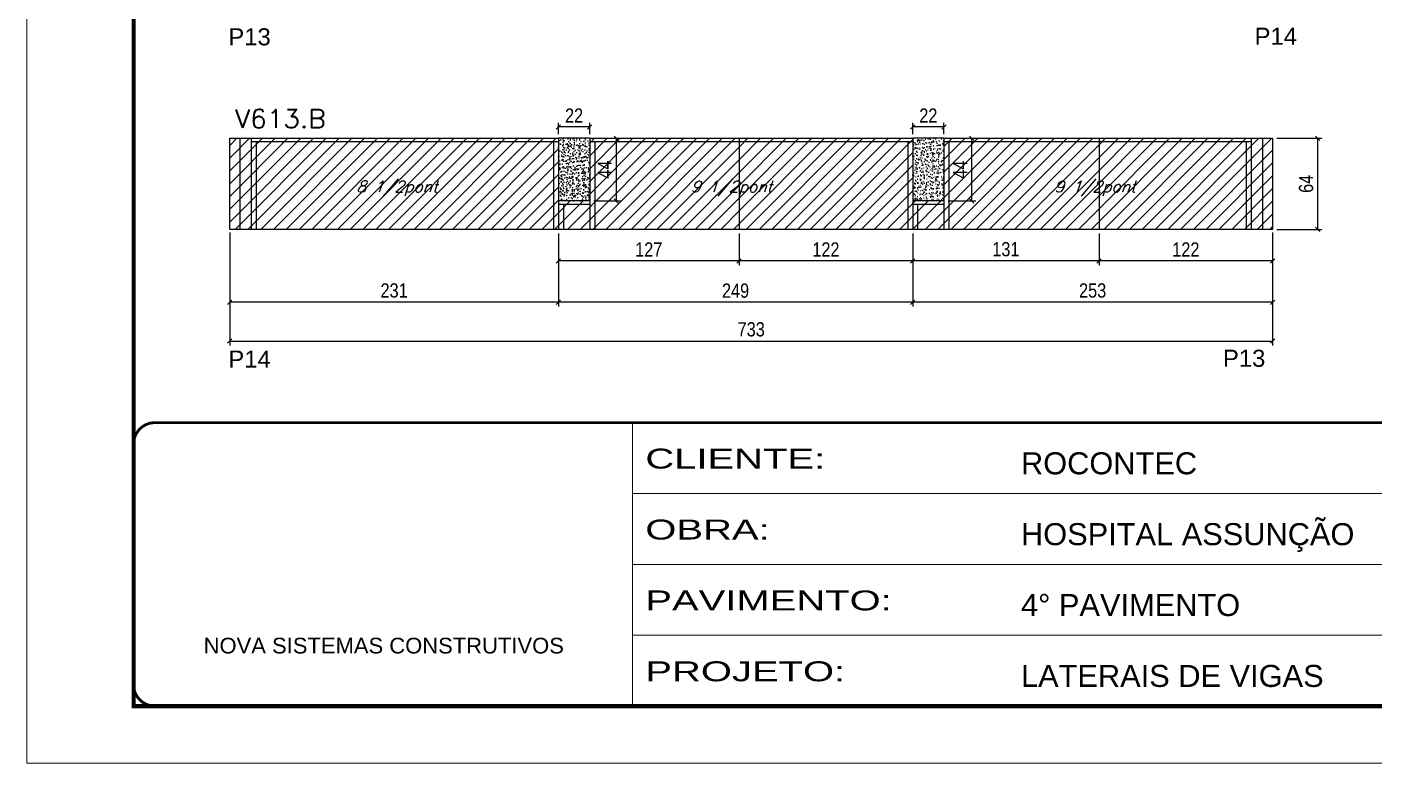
# Model space of a CAD drawing. Extents: x -20960 to -5926, y -2106 to 21915.
# Drawn here: x -10608 to -9662, y 15123 to 15640 of the extents above; entities that cross this region are included whole.
import ezdxf

# ---------------------------------------------------------------- set-up
doc = ezdxf.new("R2010")
doc.units = 0
doc.linetypes.add('CONTINUO', pattern=[0])
doc.linetypes.add('DASHED', pattern=[0.75, 0.5, -0.25])
for name, color, linetype in [('5', 5, 'Continuous'), ('COTA', 241, 'Continuous'), ('Painéis', 200, 'Continuous'), ('Reaproveitamento', 251, 'Continuous'), ('SARR_2.2x7', 40, 'Continuous'), ('SARR_3.5x7', 81, 'Continuous'), ('texto', 7, 'Continuous')]:
    doc.layers.add(name, color=color, linetype=linetype)
for name, color, linetype, lineweight in [('Folhas', 255, 'Continuous', 9), ('SARRAFO DE PRESSAO', 251, 'DASHED', 9), ('Texto Seção', 7, 'Continuous', 15)]:
    doc.layers.add(name, color=color, linetype=linetype, lineweight=lineweight)
doc.styles.add('ARIAL', font='arial.ttf')
doc.styles.add('COTA TECNICA', font='techl___.ttf', dxfattribs={"height": 10})
doc.styles.add('REGUA-120', font='ROMANS.shx', dxfattribs={"height": 15})
doc.styles.add('Romans', font='romans.shx')
doc.styles.get("Standard").update_dxf_attribs({"font": 'arial.ttf'})
doc.styles.add('Tecnologia', font='')
doc.styles.get('Tecnologia').set_extended_font_data('Forgotten Futurist')
doc.dimstyles.new('PAINEL', dxfattribs={"dimtxt": 10, "dimasz": 3, "dimexe": 3, "dimexo": 3, "dimgap": 3, "dimtad": 1, "dimdec": 1, "dimzin": 12, "dimdsep": 46, "dimtxsty": 'COTA TECNICA', "dimblk1": 'OBLIQUE', "dimblk2": 'OBLIQUE', "dimsah": 1, "dimcen": 0.9, "dimclrd": 4, "dimclre": 4, "dimclrt": 240, "dimadec": 1, "dimazin": 3, "dimtfac": 1, "dimtdec": 1, "dimtmove": 0, "dimatfit": 3, "dimfxl": 1, "dimtolj": 1, "dimtzin": 12, "dimarcsym": 0})
pattern_1 = [(50, (-141909.9797, -16722.163), (5.46554007, -0.47817257), [0.5715, -6.2865]), (355, (-141909.98, -16722.163), (-1.05730264, 5.73170536), [0.4572, -5.02921753]), (100.4514447, (-141909.5243, -16722.2027), (4.40823741, 5.25353256), [0.48570026, -5.34270734]), (46.1842, (-141909.98, -16720.639), (8.13237123, -1.26126984), [0.85725, -9.42975]), (96.6355576, (-141909.302, -16720.744), (7.122124, 7.42278374), [0.7285507, -8.01406824]), (351.184151, (-141909.98, -16720.639), (7.122124, 7.42278374), [0.685799, -7.54379196]), (21, (-141909.2177, -16721.02), (4.54843174, -3.06795595), [0.5715, -6.2865]), (326, (-141909.218, -16721.02), (1.85406085, 5.52563898), [0.4572, -5.0292]), (71.451445, (-141908.8387, -16721.2755), (6.40249258, 2.45768307), [0.48570026, -5.34269813]), (37.5, (-141909.9797, -16722.1629), (0.092658098, 2.536651166), [0, -4.96824, 0, -5.1054, 0, -5.04825]), (7.5, (-141909.9797, -16722.163), (2.004589875, 3.005417245), [0, -2.91084, 0, -4.85394, 0, -1.92405]), (327.5, (-141911.679, -16722.1629), (4.067717855, -0.17186232), [0, -1.905, 0, -5.9436, 0, -7.8867]), (317.5, (-141912.441, -16722.163), (4.44387544, 0.76279473), [0, -2.4765, 0, -3.94716, 0, -5.6007])]
pattern_2 = [(45, (-152925.9765, -17164.6856), (-4.49012806, 4.49012806), [])]

# ---------------------------------------------------------------- blocks, each defined once
blk = doc.blocks.new('9999999999')
at = {"color": 30, "linetype": 'CONTINUO'}
for p, q in [((98564.56, 34230.21), (98564.56, 34429.45)), ((98564.56, 34379.64), (99583.98, 34379.64)), ((98564.56, 34329.83), (99487.98, 34329.83)), ((98564.56, 34280.02), (99487.98, 34280.02))]:
    blk.add_line(p, q, dxfattribs=at)
at = {"color": 30, "linetype": 'CONTINUO', "const_width": 2}
blk.add_lwpolyline([(99583.98, 34230.21), (99583.98, 34414.45, 0.414214), (99568.98, 34429.45), (98228.98, 34429.45, 0.414214), (98213.98, 34414.45), (98213.98, 34245.21, 0.414214), (98228.98, 34230.21), (99583.98, 34230.21)], format="xyb", dxfattribs=at)
at = {"layer": 'Folhas'}
blk.add_lwpolyline([(98138.98, 34190.21), (99623.98, 34190.21), (99623.98, 35240.21), (98138.98, 35240.21)], close=True, dxfattribs=at)
at = {"layer": 'Folhas', "color": 30, "const_width": 3}
blk.add_lwpolyline([(98213.98, 34230.21), (99583.98, 34230.21), (99583.98, 35200.21), (98213.98, 35200.21)], close=True, dxfattribs=at)
at = {"color": 7, "linetype": 'Continuous', "ltscale": 5, "style": 'ARIAL'}
for s, height, p in [('ROCONTEC', 15.483, (98837.68, 34393.13)), ('HOSPITAL ASSUNÇÃO', 15.4829, (98837.68, 34343.32)), ('4° PAVIMENTO', 15.4829, (98837.68, 34293.51)), ('NOVA SISTEMAS CONSTRUTIVOS', 11.0592, (98263.19, 34267.21)), ('LATERAIS DE VIGAS', 15.4829, (98837.68, 34243.7))]:
    blk.add_text(s, height=height, dxfattribs=at).set_placement(p)
at = {"layer": 'Folhas', "color": 7, "style": 'Tecnologia', "width": 1.5}
for s, p in [('CLIENTE:', (98573.65, 34397.17)), ('OBRA:', (98573.65, 34347.31)), ('PAVIMENTO:', (98573.65, 34297.5)), ('PROJETO:', (98573.65, 34247.69))]:
    blk.add_text(s, height=14, dxfattribs=at).set_placement(p)
blk = doc.blocks.new('_Oblique')
at = {"color": 0, "linetype": 'ByBlock', "lineweight": -2}
blk.add_line((-0.5, -0.5), (0.5, 0.5), dxfattribs=at)
blk = doc.blocks.new('*D627')
at = {"layer": 'COTA', "color": 4, "linetype": 'ByBlock', "lineweight": -2, "transparency": 16777216}
for p, q in [((-9985.93, 15494.58), (-9985.93, 15443.36)), ((-9732.93, 15494.58), (-9732.93, 15443.36)), ((-9732.93, 15446.36), (-9985.93, 15446.36))]:
    blk.add_line(p, q, dxfattribs=at)
at = {"layer": 'Defpoints', "color": 0, "linetype": 'ByBlock', "transparency": 16777216}
for p in [(-9985.93, 15497.58), (-9732.93, 15497.58), (-9985.93, 15446.36)]:
    blk.add_point(p, dxfattribs=at)
at = {"layer": 'COTA', "color": 4, "linetype": 'ByBlock', "lineweight": -2, "transparency": 16777216, "xscale": 3, "yscale": 3, "zscale": 3, "rotation": 180}
blk.add_blockref('_Oblique', (-9985.93, 15446.36), dxfattribs=at)
at = {"layer": 'COTA', "color": 4, "linetype": 'ByBlock', "lineweight": -2, "transparency": 16777216, "xscale": 3, "yscale": 3, "zscale": 3}
blk.add_blockref('_Oblique', (-9732.93, 15446.36), dxfattribs=at)
at = {"layer": 'COTA', "color": 240, "linetype": 'ByBlock', "transparency": 16777216, "insert": (-9859.43, 15454.58), "char_height": 10, "attachment_point": 5, "style": 'COTA TECNICA'}
blk.add_mtext('\\A1;253', dxfattribs=at)
blk = doc.blocks.new('*D628')
at = {"layer": 'COTA', "color": 4, "linetype": 'ByBlock', "lineweight": -2, "transparency": 16777216}
for p, q in [((-10234.93, 15494.58), (-10234.93, 15443.36)), ((-9985.93, 15494.58), (-9985.93, 15443.36)), ((-9985.93, 15446.36), (-10234.93, 15446.36))]:
    blk.add_line(p, q, dxfattribs=at)
at = {"layer": 'Defpoints', "color": 0, "linetype": 'ByBlock', "transparency": 16777216}
for p in [(-10234.93, 15497.58), (-9985.93, 15497.58), (-10234.93, 15446.36)]:
    blk.add_point(p, dxfattribs=at)
at = {"layer": 'COTA', "color": 4, "linetype": 'ByBlock', "lineweight": -2, "transparency": 16777216, "xscale": 3, "yscale": 3, "zscale": 3, "rotation": 180}
blk.add_blockref('_Oblique', (-10234.93, 15446.36), dxfattribs=at)
at = {"layer": 'COTA', "color": 4, "linetype": 'ByBlock', "lineweight": -2, "transparency": 16777216, "xscale": 3, "yscale": 3, "zscale": 3}
blk.add_blockref('_Oblique', (-9985.93, 15446.36), dxfattribs=at)
at = {"layer": 'COTA', "color": 240, "linetype": 'ByBlock', "transparency": 16777216, "insert": (-10110.43, 15454.46), "char_height": 10, "attachment_point": 5, "style": 'COTA TECNICA'}
blk.add_mtext('\\A1;249', dxfattribs=at)
blk = doc.blocks.new('*D629')
at = {"layer": 'COTA', "color": 4, "linetype": 'ByBlock', "lineweight": -2, "transparency": 16777216}
for p, q in [((-10465.93, 15494.58), (-10465.93, 15443.36)), ((-10234.93, 15494.58), (-10234.93, 15443.36)), ((-10234.93, 15446.36), (-10465.93, 15446.36))]:
    blk.add_line(p, q, dxfattribs=at)
at = {"layer": 'Defpoints', "color": 0, "linetype": 'ByBlock', "transparency": 16777216}
for p in [(-10465.93, 15497.58), (-10234.93, 15497.58), (-10465.93, 15446.36)]:
    blk.add_point(p, dxfattribs=at)
at = {"layer": 'COTA', "color": 4, "linetype": 'ByBlock', "lineweight": -2, "transparency": 16777216, "xscale": 3, "yscale": 3, "zscale": 3, "rotation": 180}
blk.add_blockref('_Oblique', (-10465.93, 15446.36), dxfattribs=at)
at = {"layer": 'COTA', "color": 4, "linetype": 'ByBlock', "lineweight": -2, "transparency": 16777216, "xscale": 3, "yscale": 3, "zscale": 3}
blk.add_blockref('_Oblique', (-10234.93, 15446.36), dxfattribs=at)
at = {"layer": 'COTA', "color": 240, "linetype": 'ByBlock', "transparency": 16777216, "insert": (-10350.43, 15454.58), "char_height": 10, "attachment_point": 5, "style": 'COTA TECNICA'}
blk.add_mtext('\\A1;231', dxfattribs=at)
blk = doc.blocks.new('*D630')
at = {"layer": 'COTA', "color": 4, "linetype": 'ByBlock', "lineweight": -2, "transparency": 16777216}
for p, q in [((-9854.93, 15494.58), (-9854.93, 15472.39)), ((-9732.93, 15494.58), (-9732.93, 15472.39)), ((-9732.93, 15475.39), (-9854.93, 15475.39))]:
    blk.add_line(p, q, dxfattribs=at)
at = {"layer": 'Defpoints', "color": 0, "linetype": 'ByBlock', "transparency": 16777216}
for p in [(-9854.93, 15497.58), (-9732.93, 15497.58), (-9854.93, 15475.39)]:
    blk.add_point(p, dxfattribs=at)
at = {"layer": 'COTA', "color": 4, "linetype": 'ByBlock', "lineweight": -2, "transparency": 16777216, "xscale": 3, "yscale": 3, "zscale": 3, "rotation": 180}
blk.add_blockref('_Oblique', (-9854.93, 15475.39), dxfattribs=at)
at = {"layer": 'COTA', "color": 4, "linetype": 'ByBlock', "lineweight": -2, "transparency": 16777216, "xscale": 3, "yscale": 3, "zscale": 3}
blk.add_blockref('_Oblique', (-9732.93, 15475.39), dxfattribs=at)
at = {"layer": 'COTA', "color": 240, "linetype": 'ByBlock', "transparency": 16777216, "insert": (-9793.93, 15483.45), "char_height": 10, "attachment_point": 5, "style": 'COTA TECNICA'}
blk.add_mtext('\\A1;122', dxfattribs=at)
blk = doc.blocks.new('*D631')
at = {"layer": 'COTA', "color": 4, "linetype": 'ByBlock', "lineweight": -2, "transparency": 16777216}
for p, q in [((-9985.93, 15494.58), (-9985.93, 15472.39)), ((-9854.93, 15494.58), (-9854.93, 15472.39)), ((-9854.93, 15475.39), (-9985.93, 15475.39))]:
    blk.add_line(p, q, dxfattribs=at)
at = {"layer": 'Defpoints', "color": 0, "linetype": 'ByBlock', "transparency": 16777216}
for p in [(-9985.93, 15497.58), (-9854.93, 15497.58), (-9985.93, 15475.39)]:
    blk.add_point(p, dxfattribs=at)
at = {"layer": 'COTA', "color": 4, "linetype": 'ByBlock', "lineweight": -2, "transparency": 16777216, "xscale": 3, "yscale": 3, "zscale": 3, "rotation": 180}
blk.add_blockref('_Oblique', (-9985.93, 15475.39), dxfattribs=at)
at = {"layer": 'COTA', "color": 4, "linetype": 'ByBlock', "lineweight": -2, "transparency": 16777216, "xscale": 3, "yscale": 3, "zscale": 3}
blk.add_blockref('_Oblique', (-9854.93, 15475.39), dxfattribs=at)
at = {"layer": 'COTA', "color": 240, "linetype": 'ByBlock', "transparency": 16777216, "insert": (-9920.43, 15483.61), "char_height": 10, "attachment_point": 5, "style": 'COTA TECNICA'}
blk.add_mtext('\\A1;131', dxfattribs=at)
blk = doc.blocks.new('*D632')
at = {"layer": 'COTA', "color": 4, "linetype": 'ByBlock', "lineweight": -2, "transparency": 16777216}
for p, q in [((-10107.93, 15494.58), (-10107.93, 15472.39)), ((-9985.93, 15494.58), (-9985.93, 15472.39)), ((-9985.93, 15475.39), (-10107.93, 15475.39))]:
    blk.add_line(p, q, dxfattribs=at)
at = {"layer": 'Defpoints', "color": 0, "linetype": 'ByBlock', "transparency": 16777216}
for p in [(-10107.93, 15497.58), (-9985.93, 15497.58), (-10107.93, 15475.39)]:
    blk.add_point(p, dxfattribs=at)
at = {"layer": 'COTA', "color": 4, "linetype": 'ByBlock', "lineweight": -2, "transparency": 16777216, "xscale": 3, "yscale": 3, "zscale": 3, "rotation": 180}
blk.add_blockref('_Oblique', (-10107.93, 15475.39), dxfattribs=at)
at = {"layer": 'COTA', "color": 4, "linetype": 'ByBlock', "lineweight": -2, "transparency": 16777216, "xscale": 3, "yscale": 3, "zscale": 3}
blk.add_blockref('_Oblique', (-9985.93, 15475.39), dxfattribs=at)
at = {"layer": 'COTA', "color": 240, "linetype": 'ByBlock', "transparency": 16777216, "insert": (-10046.93, 15483.45), "char_height": 10, "attachment_point": 5, "style": 'COTA TECNICA'}
blk.add_mtext('\\A1;122', dxfattribs=at)
blk = doc.blocks.new('*D633')
at = {"layer": 'COTA', "color": 4, "linetype": 'ByBlock', "lineweight": -2, "transparency": 16777216}
for p, q in [((-10234.93, 15494.58), (-10234.93, 15472.39)), ((-10107.93, 15494.58), (-10107.93, 15472.39)), ((-10107.93, 15475.39), (-10234.93, 15475.39))]:
    blk.add_line(p, q, dxfattribs=at)
at = {"layer": 'Defpoints', "color": 0, "linetype": 'ByBlock', "transparency": 16777216}
for p in [(-10234.93, 15497.58), (-10107.93, 15497.58), (-10234.93, 15475.39)]:
    blk.add_point(p, dxfattribs=at)
at = {"layer": 'COTA', "color": 4, "linetype": 'ByBlock', "lineweight": -2, "transparency": 16777216, "xscale": 3, "yscale": 3, "zscale": 3, "rotation": 180}
blk.add_blockref('_Oblique', (-10234.93, 15475.39), dxfattribs=at)
at = {"layer": 'COTA', "color": 4, "linetype": 'ByBlock', "lineweight": -2, "transparency": 16777216, "xscale": 3, "yscale": 3, "zscale": 3}
blk.add_blockref('_Oblique', (-10107.93, 15475.39), dxfattribs=at)
at = {"layer": 'COTA', "color": 240, "linetype": 'ByBlock', "transparency": 16777216, "insert": (-10171.43, 15483.46), "char_height": 10, "attachment_point": 5, "style": 'COTA TECNICA'}
blk.add_mtext('\\A1;127', dxfattribs=at)
blk = doc.blocks.new('*D634')
at = {"layer": 'COTA', "color": 4, "linetype": 'ByBlock', "lineweight": -2, "transparency": 16777216}
for p, q in [((-10209.93, 15561.58), (-10191.34, 15561.58)), ((-10194.34, 15561.58), (-10194.34, 15517.58)), ((-10209.93, 15517.58), (-10191.34, 15517.58))]:
    blk.add_line(p, q, dxfattribs=at)
at = {"layer": 'Defpoints', "color": 0, "linetype": 'ByBlock', "transparency": 16777216}
for p in [(-10212.93, 15561.58), (-10212.93, 15517.58), (-10194.34, 15517.58)]:
    blk.add_point(p, dxfattribs=at)
at = {"layer": 'COTA', "color": 4, "linetype": 'ByBlock', "lineweight": -2, "transparency": 16777216, "xscale": 3, "yscale": 3, "zscale": 3}
for p, rotation in [((-10194.34, 15561.58), 90), ((-10194.34, 15517.58), 270)]:
    blk.add_blockref('_Oblique', p, dxfattribs=dict(at, rotation=rotation))
at = {"layer": 'COTA', "color": 240, "linetype": 'ByBlock', "transparency": 16777216, "insert": (-10202.41, 15539.58), "char_height": 10, "attachment_point": 5, "rotation": 90, "style": 'COTA TECNICA'}
blk.add_mtext('\\A1;44', dxfattribs=at)
blk = doc.blocks.new('*D635')
at = {"layer": 'COTA', "color": 4, "linetype": 'ByBlock', "lineweight": -2, "transparency": 16777216}
for p, q in [((-9960.93, 15561.58), (-9941.5, 15561.58)), ((-9944.5, 15561.58), (-9944.5, 15517.58)), ((-9960.93, 15517.58), (-9941.5, 15517.58))]:
    blk.add_line(p, q, dxfattribs=at)
at = {"layer": 'Defpoints', "color": 0, "linetype": 'ByBlock', "transparency": 16777216}
for p in [(-9963.93, 15561.58), (-9963.93, 15517.58), (-9944.5, 15517.58)]:
    blk.add_point(p, dxfattribs=at)
at = {"layer": 'COTA', "color": 4, "linetype": 'ByBlock', "lineweight": -2, "transparency": 16777216, "xscale": 3, "yscale": 3, "zscale": 3}
for p, rotation in [((-9944.5, 15561.58), 90), ((-9944.5, 15517.58), 270)]:
    blk.add_blockref('_Oblique', p, dxfattribs=dict(at, rotation=rotation))
at = {"layer": 'COTA', "color": 240, "linetype": 'ByBlock', "transparency": 16777216, "insert": (-9952.57, 15539.58), "char_height": 10, "attachment_point": 5, "rotation": 90, "style": 'COTA TECNICA'}
blk.add_mtext('\\A1;44', dxfattribs=at)
blk = doc.blocks.new('*D636')
at = {"layer": 'COTA', "color": 4, "linetype": 'ByBlock', "lineweight": -2, "transparency": 16777216}
for p, q in [((-9729.93, 15561.58), (-9698.29, 15561.58)), ((-9701.29, 15561.58), (-9701.29, 15497.58)), ((-9729.93, 15497.58), (-9698.29, 15497.58))]:
    blk.add_line(p, q, dxfattribs=at)
at = {"layer": 'Defpoints', "color": 0, "linetype": 'ByBlock', "transparency": 16777216}
for p in [(-9732.93, 15561.58), (-9732.93, 15497.58), (-9701.29, 15497.58)]:
    blk.add_point(p, dxfattribs=at)
at = {"layer": 'COTA', "color": 4, "linetype": 'ByBlock', "lineweight": -2, "transparency": 16777216, "xscale": 3, "yscale": 3, "zscale": 3}
for p, rotation in [((-9701.29, 15561.58), 90), ((-9701.29, 15497.58), 270)]:
    blk.add_blockref('_Oblique', p, dxfattribs=dict(at, rotation=rotation))
at = {"layer": 'COTA', "color": 240, "linetype": 'ByBlock', "transparency": 16777216, "insert": (-9709.39, 15529.58), "char_height": 10, "attachment_point": 5, "rotation": 90, "style": 'COTA TECNICA'}
blk.add_mtext('\\A1;64', dxfattribs=at)
blk = doc.blocks.new('*D739')
at = {"layer": 'COTA', "color": 4, "lineweight": -2, "transparency": 16777216}
for p, q in [((-10234.93, 15564.58), (-10234.93, 15572.56)), ((-10212.93, 15569.56), (-10234.93, 15569.56)), ((-10212.93, 15564.58), (-10212.93, 15572.56))]:
    blk.add_line(p, q, dxfattribs=at)
at = {"layer": 'Defpoints', "color": 0, "transparency": 16777216}
for p in [(-10234.93, 15569.56), (-10234.93, 15561.58), (-10212.93, 15561.58)]:
    blk.add_point(p, dxfattribs=at)
at = {"layer": 'COTA', "color": 4, "lineweight": -2, "transparency": 16777216, "xscale": 3, "yscale": 3, "zscale": 3, "rotation": 180}
blk.add_blockref('_Oblique', (-10234.93, 15569.56), dxfattribs=at)
at = {"layer": 'COTA', "color": 4, "lineweight": -2, "transparency": 16777216, "xscale": 3, "yscale": 3, "zscale": 3}
blk.add_blockref('_Oblique', (-10212.93, 15569.56), dxfattribs=at)
at = {"layer": 'COTA', "color": 240, "transparency": 16777216, "insert": (-10223.93, 15577.56), "char_height": 10, "attachment_point": 5, "style": 'COTA TECNICA'}
blk.add_mtext('\\A1;22', dxfattribs=at)
blk = doc.blocks.new('*D740')
at = {"layer": 'COTA', "color": 4, "lineweight": -2, "transparency": 16777216}
for p, q in [((-9985.93, 15564.58), (-9985.93, 15572.56)), ((-9963.93, 15569.56), (-9985.93, 15569.56)), ((-9963.93, 15564.58), (-9963.93, 15572.56))]:
    blk.add_line(p, q, dxfattribs=at)
at = {"layer": 'Defpoints', "color": 0, "transparency": 16777216}
for p in [(-9985.93, 15569.56), (-9985.93, 15561.58), (-9963.93, 15561.58)]:
    blk.add_point(p, dxfattribs=at)
at = {"layer": 'COTA', "color": 4, "lineweight": -2, "transparency": 16777216, "xscale": 3, "yscale": 3, "zscale": 3, "rotation": 180}
blk.add_blockref('_Oblique', (-9985.93, 15569.56), dxfattribs=at)
at = {"layer": 'COTA', "color": 4, "lineweight": -2, "transparency": 16777216, "xscale": 3, "yscale": 3, "zscale": 3}
blk.add_blockref('_Oblique', (-9963.93, 15569.56), dxfattribs=at)
at = {"layer": 'COTA', "color": 240, "transparency": 16777216, "insert": (-9974.93, 15577.56), "char_height": 10, "attachment_point": 5, "style": 'COTA TECNICA'}
blk.add_mtext('\\A1;22', dxfattribs=at)
blk = doc.blocks.new('*D742')
at = {"layer": 'COTA', "color": 4, "lineweight": -2, "ltscale": 25, "transparency": 16777216}
for p, q in [((-10465.93, 15495.44), (-10465.93, 15416.07)), ((-9732.93, 15495.44), (-9732.93, 15416.07)), ((-10465.93, 15419.07), (-9732.93, 15419.07))]:
    blk.add_line(p, q, dxfattribs=at)
at = {"layer": 'Defpoints', "color": 0, "ltscale": 25, "transparency": 16777216}
for p in [(-10465.93, 15498.44), (-9732.93, 15498.44), (-9732.93, 15419.07)]:
    blk.add_point(p, dxfattribs=at)
at = {"layer": 'COTA', "color": 4, "lineweight": -2, "ltscale": 25, "transparency": 16777216, "xscale": 3, "yscale": 3, "zscale": 3, "rotation": 180}
blk.add_blockref('_Oblique', (-10465.93, 15419.07), dxfattribs=at)
at = {"layer": 'COTA', "color": 4, "lineweight": -2, "ltscale": 25, "transparency": 16777216, "xscale": 3, "yscale": 3, "zscale": 3}
blk.add_blockref('_Oblique', (-9732.93, 15419.07), dxfattribs=at)
at = {"layer": 'COTA', "color": 240, "ltscale": 25, "transparency": 16777216, "insert": (-10099.43, 15427.29), "char_height": 10, "attachment_point": 5, "style": 'COTA TECNICA'}
blk.add_mtext('\\A1;733', dxfattribs=at)

msp = doc.modelspace()

# ---------------------------------------------------------------- hatches: boundary and pattern name
at = {"layer": 'COTA', "linetype": 'ByBlock'}
h = msp.add_hatch(dxfattribs=at)
h.set_pattern_fill('AR-CONC', color=256, scale=0.03)
h.set_pattern_definition(pattern_1)
h.paths.add_polyline_path([(-10234.93, 15561.58), (-10212.93, 15561.58), (-10212.93, 15517.58), (-10234.93, 15517.58), (-10234.93, 15517.58)])
h = msp.add_hatch(dxfattribs=at)
h.set_pattern_fill('AR-CONC', color=256, scale=0.03)
h.set_pattern_definition(pattern_1)
h.paths.add_polyline_path([(-9985.93, 15517.58), (-9963.93, 15517.58), (-9963.93, 15561.58), (-9985.93, 15561.58)])
at = {"layer": 'Reaproveitamento', "linetype": 'ByBlock'}
h = msp.add_hatch(dxfattribs=at)
h.set_pattern_fill('ANSI31', color=256, scale=2)
h.set_pattern_definition(pattern_2)
h.paths.add_polyline_path([(-10465.93, 15561.58), (-10465.93, 15497.58), (-10234.93, 15497.58), (-10234.93, 15517.58), (-10234.93, 15561.58)])
h = msp.add_hatch(dxfattribs=at)
h.set_pattern_fill('ANSI31', color=256, scale=2)
h.set_pattern_definition(pattern_2)
h.paths.add_polyline_path([(-10212.93, 15561.58), (-10212.93, 15517.58), (-10234.93, 15517.58), (-10234.93, 15497.58), (-10107.93, 15497.58), (-10107.93, 15561.58)])
h = msp.add_hatch(dxfattribs=at)
h.set_pattern_fill('ANSI31', color=256, scale=2)
h.set_pattern_definition(pattern_2)
h.paths.add_polyline_path([(-9985.93, 15517.58), (-9985.93, 15561.58), (-10107.93, 15561.58), (-10107.93, 15497.58), (-9985.93, 15497.58)])
h = msp.add_hatch(dxfattribs=at)
h.set_pattern_fill('ANSI31', color=256, scale=2)
h.set_pattern_definition(pattern_2)
h.paths.add_polyline_path([(-9963.93, 15561.58), (-9963.93, 15517.58), (-9985.93, 15517.58), (-9985.93, 15497.58), (-9854.93, 15497.58), (-9854.93, 15561.58)])
h = msp.add_hatch(dxfattribs=at)
h.set_pattern_fill('ANSI31', color=256, scale=2)
h.set_pattern_definition(pattern_2)
h.paths.add_polyline_path([(-9732.93, 15561.58), (-9854.93, 15561.58), (-9854.93, 15497.58), (-9732.93, 15497.58)])

# ---------------------------------------------------------------- linework, layer by layer
at = {"layer": 'COTA', "linetype": 'ByBlock'}
for p, q in [((-10212.93, 15561.58), (-10234.93, 15561.58)), ((-9963.93, 15561.58), (-9985.93, 15561.58))]:
    msp.add_line(p, q, dxfattribs=at)
at = {"layer": 'Painéis', "linetype": 'ByBlock'}
for p, q in [((-10465.93, 15497.58), (-10465.93, 15561.58)), ((-10465.93, 15561.58), (-10234.93, 15561.58)), ((-10234.93, 15561.58), (-10234.93, 15517.58)), ((-10212.93, 15561.58), (-9985.93, 15561.58)), ((-10212.93, 15561.58), (-10212.93, 15517.58)), ((-10107.93, 15561.58), (-10107.93, 15497.58)), ((-9985.93, 15561.58), (-9985.93, 15517.58)), ((-9963.93, 15561.58), (-9732.93, 15561.58)), ((-9963.93, 15561.58), (-9963.93, 15517.58)), ((-9854.93, 15561.58), (-9854.93, 15497.58)), ((-9732.93, 15561.58), (-9732.93, 15497.58)), ((-10212.93, 15517.58), (-10234.93, 15517.58)), ((-10234.93, 15517.58), (-10234.93, 15497.58)), ((-9963.93, 15517.58), (-9985.93, 15517.58)), ((-9985.93, 15517.58), (-9985.93, 15497.58)), ((-10234.93, 15497.58), (-10465.93, 15497.58)), ((-9985.93, 15497.58), (-10238.93, 15497.58)), ((-9732.93, 15497.58), (-9985.93, 15497.58))]:
    msp.add_line(p, q, dxfattribs=at)
at = {"layer": 'SARR_2.2x7', "linetype": 'Continuous'}
for p, q in [((-10458.93, 15561.58), (-10458.93, 15497.58)), ((-10450.93, 15559.38), (-10234.93, 15559.38)), ((-10212.93, 15559.38), (-9985.93, 15559.38)), ((-9963.93, 15559.38), (-9747.93, 15559.38)), ((-9739.93, 15561.58), (-9739.93, 15497.58)), ((-10234.93, 15515.38), (-10212.93, 15515.38)), ((-9985.93, 15515.38), (-9963.93, 15515.38))]:
    msp.add_line(p, q, dxfattribs=at)
at = {"layer": 'SARR_3.5x7'}
for p, q in [((-10450.93, 15561.58), (-10450.93, 15497.58)), ((-10447.43, 15559.38), (-10447.43, 15497.58)), ((-10238.43, 15559.38), (-10238.43, 15497.58)), ((-10209.43, 15559.38), (-10209.43, 15497.58)), ((-9989.43, 15559.38), (-9989.43, 15497.58)), ((-9960.43, 15559.38), (-9960.43, 15497.58)), ((-9751.43, 15559.38), (-9751.43, 15497.58)), ((-9747.93, 15561.58), (-9747.93, 15497.58)), ((-10231.43, 15515.38), (-10231.43, 15497.58)), ((-10212.93, 15517.58), (-10212.93, 15497.58)), ((-9982.43, 15515.38), (-9982.43, 15497.58)), ((-9963.93, 15517.58), (-9963.93, 15497.58))]:
    msp.add_line(p, q, dxfattribs=at)

# ---------------------------------------------------------------- block references
at = {"layer": 'SARRAFO DE PRESSAO', "color": 6, "linetype": 'ByBlock'}
msp.add_blockref('9999999999', (-108747.48, -19067.69), dxfattribs=at)

# ---------------------------------------------------------------- texts
at = {"layer": '5', "linetype": 'Continuous'}
for s, p in [('P13', (-10466.95, 15626.93)), ('P14', (-9745.62, 15627.33)), ('P14', (-10466.95, 15400.39)), ('P13', (-9767.85, 15401))]:
    msp.add_text(s, height=12, rotation=0.00004, dxfattribs=at).set_placement(p)
at = {"layer": 'texto', "color": 2, "char_height": 8, "attachment_point": 5, "style": 'Romans'}
for s, insert in [('{\\Q19;\\C256;8 1/2pont}', (-10348.39, 15526.34)), ('{\\Q19;\\C256;9 1/2pont}', (-10113.28, 15526.34)), ('{\\Q19;\\C256;9 1/2pont}', (-9857.81, 15526.34))]:
    msp.add_mtext(s, dxfattribs=dict(at, insert=insert))
at = {"layer": 'Texto Seção', "style": 'REGUA-120', "width": 1.05}
msp.add_text('V613.B', height=13, dxfattribs=at).set_placement((-10462.21, 15568.87))

# ---------------------------------------------------------------- dimensions: what is measured, and where the dimension line sits
at = {"layer": 'COTA'}
for base, p1, p2, picture, middle in [((-10234.93, 15569.56), (-10212.93, 15561.58), (-10234.93, 15561.58), '*D739', (-10223.93, 15577.56)), ((-9985.93, 15569.56), (-9963.93, 15561.58), (-9985.93, 15561.58), '*D740', (-9974.93, 15577.56))]:
    dim = msp.add_linear_dim(base=base, p1=p1, p2=p2, dimstyle='PAINEL', dxfattribs=at)
    dim.commit()
    dim.dimension.update_dxf_attribs({"geometry": picture, "text_midpoint": middle})
at = {"layer": 'COTA', "linetype": 'ByBlock'}
for base, p1, p2, angle, picture, middle in [((-10194.34, 15517.58), (-10212.93, 15561.58), (-10212.93, 15517.58), 90, '*D634', (-10202.41, 15539.58)), ((-9944.5, 15517.58), (-9963.93, 15561.58), (-9963.93, 15517.58), 90, '*D635', (-9952.57, 15539.58)), ((-9701.29, 15497.58), (-9732.93, 15561.58), (-9732.93, 15497.58), 90, '*D636', (-9709.39, 15529.58)), ((-10465.93, 15446.36), (-10234.93, 15497.58), (-10465.93, 15497.58), 180, '*D629', (-10350.43, 15454.58)), ((-10234.93, 15446.36), (-9985.93, 15497.58), (-10234.93, 15497.58), 180, '*D628', (-10110.43, 15454.46)), ((-10234.93, 15475.39), (-10107.93, 15497.58), (-10234.93, 15497.58), 180, '*D633', (-10171.43, 15483.46)), ((-10107.93, 15475.39), (-9985.93, 15497.58), (-10107.93, 15497.58), 180, '*D632', (-10046.93, 15483.45)), ((-9985.93, 15446.36), (-9732.93, 15497.58), (-9985.93, 15497.58), 180, '*D627', (-9859.43, 15454.58)), ((-9985.93, 15475.39), (-9854.93, 15497.58), (-9985.93, 15497.58), 180, '*D631', (-9920.43, 15483.61)), ((-9854.93, 15475.39), (-9732.93, 15497.58), (-9854.93, 15497.58), 180, '*D630', (-9793.93, 15483.45))]:
    dim = msp.add_linear_dim(base=base, p1=p1, p2=p2, angle=angle, dimstyle='PAINEL', dxfattribs=at)
    dim.commit()
    dim.dimension.update_dxf_attribs({"geometry": picture, "text_midpoint": middle})
at = {"layer": 'COTA', "ltscale": 25}
dim = msp.add_linear_dim(base=(-9732.93, 15419.07), p1=(-10465.93, 15498.44), p2=(-9732.93, 15498.44), dimstyle='PAINEL', dxfattribs=at)
dim.commit()
dim.dimension.update_dxf_attribs({"geometry": '*D742', "text_midpoint": (-10099.43, 15427.29)})

doc.saveas('drawing.dxf')
